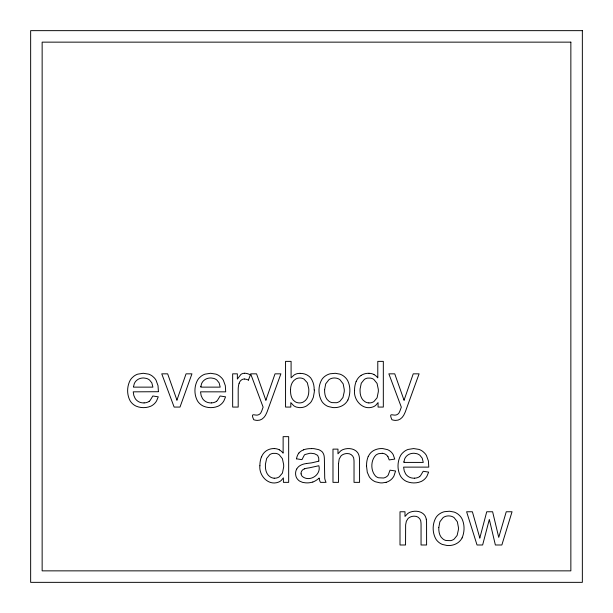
<?xml version="1.0" encoding="UTF-8"?>
<svg xmlns="http://www.w3.org/2000/svg" width="613" height="613" viewBox="0 0 613 613"><rect width="100%" height="100%" fill="white"/><g stroke="black" fill="none" stroke-linecap="round" stroke-linejoin="round"><path stroke-width="0.92" d="M318.837 460.915L318.699 457.965L317.795 455.72A3.632 3.632 0 0 0 317.243 455.137L314.523 453.743L311.274 453.283A20.788 20.788 0 0 0 309.772 453.298L305.052 454.509A4.981 4.981 0 0 0 304.339 455.061L301.964 459.643L296.424 458.815M158.415 391.485L158.016 385.638L156.047 380.221A13.708 13.708 0 0 0 154.192 377.761L152.514 376.236A13.624 13.624 0 0 0 148.645 374.137L143.266 373.279L137.71 374.16A13.946 13.946 0 0 0 133.741 376.305L132.025 377.861A14.038 14.038 0 0 0 130.125 380.382C126.853 386.558 126.753 394.573 130.102 400.741A13.662 13.662 0 0 0 131.458 402.618A14.022 14.022 0 0 0 132.523 403.722A13.739 13.739 0 0 0 136.308 406.22C140.806 408.074 146.093 408.143 150.599 406.281A12.781 12.781 0 0 0 152.66 405.132A13.294 13.294 0 0 0 156.599 400.871L158.261 396.826L152.829 395.99L150.032 400.58A7.785 7.785 0 0 1 149.204 401.262M318.829 461.168L311.94 462.8A107.566 107.566 0 0 1 308.737 463.221L306.454 463.528M158.407 391.715L133.228 391.837L133.833 395.515L135.167 398.481A9.341 9.341 0 0 0 136.454 400.059L137.205 400.733A9.616 9.616 0 0 0 141.128 402.641L142.637 402.871A12.551 12.551 0 0 0 144.093 402.91M248.418 380.098L250.38 374.941A12.038 12.038 0 0 0 244.579 373.21M261.529 456.838L262.211 455.405A12.735 12.735 0 0 1 266.502 450.678A13.754 13.754 0 0 1 274.317 448.578M356.176 381.554L356.858 380.121A12.735 12.735 0 0 1 361.149 375.394M368.267 456.547L368.742 455.582A12.337 12.337 0 0 1 373.654 450.54A16.298 16.298 0 0 1 381.554 448.57A19.57 19.57 0 0 1 382.872 448.609L387.516 449.635A11.486 11.486 0 0 1 393.178 454.616L394.749 459.091L389.209 459.919L387.945 456.716M347.908 399.967C350.498 394.006 350.598 386.719 347.778 380.826A13.93 13.93 0 0 0 345.517 377.723L344.399 376.681A13.946 13.946 0 0 0 339.901 374.129L335.288 373.302L330.146 373.792A14.643 14.643 0 0 0 324.668 376.489L324.131 376.934A12.904 12.904 0 0 0 321.917 379.424C318.017 385.937 318.009 394.864 321.871 401.4A13.157 13.157 0 0 0 323.312 403.201L324.415 404.235A13.708 13.708 0 0 0 328.223 406.519L332.775 407.553A19.915 19.915 0 0 0 334.453 407.622A16.267 16.267 0 0 0 342.391 405.637A13.685 13.685 0 0 0 347.931 399.975M462.087 537.892C464.669 531.931 464.769 524.644 461.957 518.751A13.93 13.93 0 0 0 459.689 515.648L458.578 514.606A13.946 13.946 0 0 0 454.08 512.054L449.467 511.227L444.325 511.717A14.643 14.643 0 0 0 438.847 514.414L438.31 514.859A12.904 12.904 0 0 0 436.096 517.349C432.196 523.862 432.188 532.789 436.05 539.325A13.157 13.157 0 0 0 437.49 541.126L438.594 542.16A13.708 13.708 0 0 0 442.402 544.444L446.946 545.478A19.915 19.915 0 0 0 448.632 545.547A16.267 16.267 0 0 0 456.57 543.562A13.685 13.685 0 0 0 462.102 537.9M303.504 449.888L301.673 450.762A9.662 9.662 0 0 0 298.891 453.084M304.439 468.845L305.948 468.409A39.378 39.378 0 0 1 309.335 467.834L318.86 465.734C321.496 475.052 309.373 482.423 302.301 476.431A4.567 4.567 0 0 1 301.152 473.872M386.136 482.301L382.359 482.898A19.792 19.792 0 0 1 380.006 482.837L375.501 481.803A13.394 13.394 0 0 1 371.746 479.535L370.658 478.5A13.149 13.149 0 0 1 369.248 476.707L367.294 472.332L366.497 465.865M300.232 373.279L297.573 373.562A10.597 10.597 0 0 0 294.056 375.056L291.091 377.83L291.091 361.371L285.558 361.371L285.558 407.07L290.815 407.07L290.815 402.634L293.681 405.676A9.892 9.892 0 0 0 296.608 407.139L299.305 407.607A14.245 14.245 0 0 0 301.473 407.553L302.178 407.461A12.697 12.697 0 0 0 306.745 405.821L310.147 403.017A13.869 13.869 0 0 0 311.573 401.147L313.304 397.446L314.293 392.014A30.581 30.581 0 0 0 314.362 389.96M382.313 453.298L378.65 453.697A8.459 8.459 0 0 0 375.754 455.244C370.536 460.532 370.543 470.914 375.7 476.24A8.314 8.314 0 0 0 378.558 477.78L383.508 478.01A7.946 7.946 0 0 0 387.171 476.24A6.965 6.965 0 0 0 388.19 475.113L390.037 470.171L395.577 470.999L393.952 475.979A12.75 12.75 0 0 1 390.91 479.749A13.111 13.111 0 0 1 386.144 482.308M368.827 402.902L368.375 402.871A7.969 7.969 0 0 1 365.003 401.707C361.417 399.569 360.076 395.201 360.069 391.24A29.416 29.416 0 0 1 360.099 388.91L361.272 383.209L364.36 379.409A7.831 7.831 0 0 1 367.639 378.091L370.467 378.098A8.084 8.084 0 0 1 373.853 379.462L377.064 383.416L378.298 389.316A29.83 29.83 0 0 1 378.328 391.676L377.087 397.806L373.945 401.515A7.984 7.984 0 0 1 370.666 402.818L370.214 402.871A9.149 9.149 0 0 1 368.827 402.902M274.18 478.186L273.72 478.155A7.969 7.969 0 0 1 270.356 476.991C266.762 474.853 265.429 470.485 265.414 466.524A29.416 29.416 0 0 1 265.444 464.194L266.624 458.493L269.712 454.693A7.831 7.831 0 0 1 272.992 453.375L275.819 453.382A8.084 8.084 0 0 1 279.199 454.746L282.417 458.7L283.643 464.6A29.83 29.83 0 0 1 283.673 466.96L282.44 473.09L279.29 476.799A7.984 7.984 0 0 1 276.019 478.102L275.566 478.155A9.149 9.149 0 0 1 274.18 478.186M426.288 519.234L426.502 521.042A43.048 43.048 0 0 1 426.571 522.881L426.594 544.995L421.054 544.995L421.054 524.989A26.934 26.934 0 0 0 420.97 522.674C421.146 518.996 417.882 515.924 414.242 516.192A10.49 10.49 0 0 0 413.369 516.23A9.042 9.042 0 0 0 408.112 518.445L406.365 521.211L405.637 524.805L405.545 544.995L400.005 544.995L400.005 511.763L404.994 511.763L404.994 516.452L407.561 513.686A11.049 11.049 0 0 1 410.066 512.215C414.786 510.368 421.215 510.89 424.564 515.096A11.011 11.011 0 0 1 426.265 519.242M354.521 390.481C353.502 400.251 362.873 410.672 372.957 406.917A9.616 9.616 0 0 0 375.8 405.247L378.06 402.595L378.06 407.07L383.324 407.07L383.324 361.371L377.784 361.371L377.784 377.892A11.363 11.363 0 0 0 373.953 374.574M259.866 465.765C258.847 475.535 268.226 485.956 278.31 482.201A9.616 9.616 0 0 0 281.145 480.531L283.405 477.879L283.405 482.354L288.669 482.354L288.669 436.655L283.129 436.655L283.129 453.176A11.363 11.363 0 0 0 279.298 449.858M149.243 401.316A9.203 9.203 0 0 1 144.093 402.871M211.401 402.91A12.551 12.551 0 0 1 209.937 402.871L208.428 402.634A9.616 9.616 0 0 1 204.504 400.733L203.754 400.059A9.341 9.341 0 0 1 202.466 398.481L201.133 395.515L200.528 391.837L225.699 391.837L225.316 385.638L223.347 380.221A13.708 13.708 0 0 0 221.492 377.761L219.814 376.236A13.624 13.624 0 0 0 215.952 374.137L210.566 373.279L205.01 374.16A13.946 13.946 0 0 0 201.041 376.305L199.325 377.861A14.038 14.038 0 0 0 197.432 380.382C194.152 386.558 194.053 394.573 197.401 400.741A13.662 13.662 0 0 0 198.758 402.618A14.022 14.022 0 0 0 199.823 403.722A13.739 13.739 0 0 0 203.608 406.22C208.106 408.074 213.401 408.143 217.899 406.281A12.781 12.781 0 0 0 219.967 405.132A13.294 13.294 0 0 0 223.898 400.871L225.561 396.826L220.128 395.99L217.331 400.58A7.785 7.785 0 0 1 216.512 401.262M216.542 401.316A9.203 9.203 0 0 1 211.401 402.871M244.579 373.271A6.406 6.406 0 0 0 240.947 374.405L237.361 379.064L237.361 373.838L232.656 373.838L232.656 407.07L238.196 407.07L238.196 389.791A22.152 22.152 0 0 1 239.093 383.255M244.395 379.072A9.072 9.072 0 0 1 248.411 380.121M239.185 383.278A5.709 5.709 0 0 1 244.388 378.926M300.232 373.424A13.195 13.195 0 0 1 310.668 377.853A19.325 19.325 0 0 1 314.147 389.945M354.559 390.481A23.662 23.662 0 0 1 356.115 381.531M361.141 375.378A13.754 13.754 0 0 1 368.965 373.294M368.972 373.309A11.218 11.218 0 0 1 373.976 374.52M414.48 478.194A12.551 12.551 0 0 1 413.016 478.155L411.507 477.918A9.616 9.616 0 0 1 407.584 476.017L406.84 475.343A9.341 9.341 0 0 1 405.545 473.765L404.212 470.799L403.607 467.121L428.778 467.121L428.395 460.922L426.426 455.505A13.708 13.708 0 0 0 424.571 453.045L422.893 451.52A13.624 13.624 0 0 0 419.031 449.421L413.645 448.563L408.089 449.444A13.946 13.946 0 0 0 404.12 451.589L402.404 453.145A14.038 14.038 0 0 0 400.511 455.666C397.232 461.842 397.132 469.857 400.481 476.025A13.662 13.662 0 0 0 401.837 477.902A14.022 14.022 0 0 0 402.902 479.006A13.739 13.739 0 0 0 406.687 481.504C411.185 483.358 416.48 483.427 420.978 481.565A12.781 12.781 0 0 0 423.047 480.416A13.294 13.294 0 0 0 426.977 476.155L428.64 472.11L423.208 471.274L420.411 475.864A7.785 7.785 0 0 1 419.591 476.546M419.621 476.6A9.203 9.203 0 0 1 414.48 478.155M366.582 465.857A23.217 23.217 0 0 1 368.175 456.509M382.32 453.283A7.218 7.218 0 0 1 387.975 456.7M301.021 473.88A4.935 4.935 0 0 1 304.439 468.853M319.082 478.14A20.352 20.352 0 0 1 312.852 482.056M319.166 478.194A10.651 10.651 0 0 0 320.492 482.37L326.062 482.354A13.777 13.777 0 0 1 324.729 478.263L324.384 459.359A41.6 41.6 0 0 0 324.308 457.627L324.116 455.942A9.095 9.095 0 0 0 322.392 452.065A6.306 6.306 0 0 0 321.427 451.199L320.231 450.394A13.294 13.294 0 0 0 318.423 449.574L313.994 448.662A31.056 31.056 0 0 0 311.481 448.57M312.822 482.002A18.413 18.413 0 0 1 305.634 482.829L302.653 482.4L299.734 481.159A8.751 8.751 0 0 1 298.539 480.263L297.543 479.22A8.406 8.406 0 0 1 295.88 475.933L295.642 474.508A10.842 10.842 0 0 1 295.596 473.198A9.011 9.011 0 0 1 296.692 469.075M296.715 469.091A9.264 9.264 0 0 1 299.627 465.872A13.961 13.961 0 0 1 303.711 464.072L303.918 464.01A30.987 30.987 0 0 1 306.454 463.535M296.508 458.823A14.068 14.068 0 0 1 298.83 453.038M303.473 449.812A22.39 22.39 0 0 1 311.481 448.639M259.912 465.765A23.662 23.662 0 0 1 261.467 456.815M274.317 448.593A11.218 11.218 0 0 1 279.329 449.804M338.537 463.62L338.522 482.354L332.982 482.354L332.982 449.122L337.97 449.122L337.97 453.812L340.537 451.045A11.049 11.049 0 0 1 343.042 449.574C347.763 447.728 354.191 448.249 357.54 452.455A11.011 11.011 0 0 1 359.241 456.601L359.479 458.401A43.048 43.048 0 0 1 359.547 460.24L359.57 482.354L354.03 482.354L354.03 462.348A26.934 26.934 0 0 0 353.946 460.034C354.122 456.356 350.858 453.283 347.219 453.551A10.49 10.49 0 0 0 346.345 453.589A9.042 9.042 0 0 0 341.089 455.804L339.165 459.091L338.537 463.62M290.554 389.477C290.409 393.822 290.937 398.979 294.945 401.569A7.724 7.724 0 0 0 297.351 402.649L298.424 402.848A9.379 9.379 0 0 0 300.018 402.902L300.477 402.864A7.915 7.915 0 0 0 303.473 401.921C307.305 399.86 308.814 395.308 308.806 391.186A28.19 28.19 0 0 0 308.776 388.88L307.335 382.742L304.056 379.171A7.77 7.77 0 0 0 301.175 378.098L300.73 378.037A8.873 8.873 0 0 0 299.343 377.999L298.883 378.037A7.915 7.915 0 0 0 295.887 378.98C292.148 381.01 290.547 385.416 290.554 389.477M324.614 389.669C324.461 393.814 325.288 398.596 328.897 401.163A8.774 8.774 0 0 0 331.94 402.611L336.476 402.718A8.758 8.758 0 0 0 339.985 401.163L342.951 397.515L344.23 391.807A26.688 26.688 0 0 0 344.261 389.508L343.173 383.845L339.962 379.738A8.797 8.797 0 0 0 336.46 378.183L334.974 377.999A11.103 11.103 0 0 0 333.418 378.037L332.422 378.183A8.843 8.843 0 0 0 328.897 379.731L325.702 383.853L324.614 389.669M438.793 527.594C438.64 531.739 439.46 536.521 443.069 539.088A8.774 8.774 0 0 0 446.118 540.536L450.647 540.643A8.758 8.758 0 0 0 454.156 539.088L457.122 535.44L458.401 529.732A26.688 26.688 0 0 0 458.432 527.433L457.344 521.77L454.141 517.663A8.797 8.797 0 0 0 450.639 516.108L449.153 515.924A11.103 11.103 0 0 0 447.59 515.962L446.593 516.108A8.843 8.843 0 0 0 443.069 517.656L439.873 521.778L438.793 527.594M133.55 386.611L133.504 387.132L152.89 387.132L151.84 382.895L149.557 380.045A8.942 8.942 0 0 0 146.507 378.428L143.932 377.999A12.628 12.628 0 0 0 142.385 378.029L140.975 378.236A9.54 9.54 0 0 0 136.224 380.788A8.919 8.919 0 0 0 134.232 383.807L133.55 386.611M200.849 386.611L200.803 387.132L220.19 387.132L219.14 382.895L216.856 380.045A8.942 8.942 0 0 0 213.807 378.428L211.232 377.999A12.628 12.628 0 0 0 209.684 378.029L208.274 378.236A9.54 9.54 0 0 0 203.524 380.788A8.919 8.919 0 0 0 201.531 383.807L200.849 386.611M403.929 461.895L403.883 462.417L423.269 462.417L422.219 458.179L419.936 455.329A8.942 8.942 0 0 0 416.886 453.712L414.311 453.283A12.628 12.628 0 0 0 412.764 453.314L411.354 453.52A9.54 9.54 0 0 0 406.603 456.072A8.919 8.919 0 0 0 404.611 459.091L403.929 461.895M479.818 537.992L472.385 511.763L466.616 511.763L477.029 544.995L482.638 544.995L489.327 519.426L495.373 544.995L501.855 544.995L512.039 511.763L506.246 511.763L498.744 537.394L492.614 511.763L486.737 511.763L479.818 537.992M265.981 399.868L265.866 400.289L256.548 373.838L250.656 373.838L263.123 407.147L261.95 410.381A41.079 41.079 0 0 1 261.605 411.254L260.908 412.725A5.172 5.172 0 0 1 259.077 414.488C255.491 416.886 249.92 411.108 253.705 419.706A12.268 12.268 0 0 0 257.383 420.403C261.797 420.595 265.084 416.97 266.54 413.139A60.894 60.894 0 0 0 267.13 411.798L280.892 373.838L275.03 373.838L265.981 399.868M404.182 399.868L404.067 400.289L394.749 373.838L388.857 373.838L401.323 407.147L400.151 410.381A41.079 41.079 0 0 1 399.806 411.254L399.109 412.725A5.172 5.172 0 0 1 397.278 414.488C393.692 416.886 388.121 411.108 391.906 419.706A12.268 12.268 0 0 0 395.584 420.403C399.998 420.595 403.285 416.97 404.749 413.139A60.894 60.894 0 0 0 405.339 411.798L419.093 373.838L413.231 373.838L404.182 399.868M176.942 400.105L167.656 373.838L161.755 373.838L174.13 407.07L180.007 407.07L191.946 373.838L186.053 373.838L176.942 400.105M582.35 30.65L30.65 30.65L30.65 582.35L582.35 582.35L582.35 30.65M570.856 42.144L42.144 42.144L42.144 570.856L570.856 570.856L570.856 42.144"/></g></svg>
